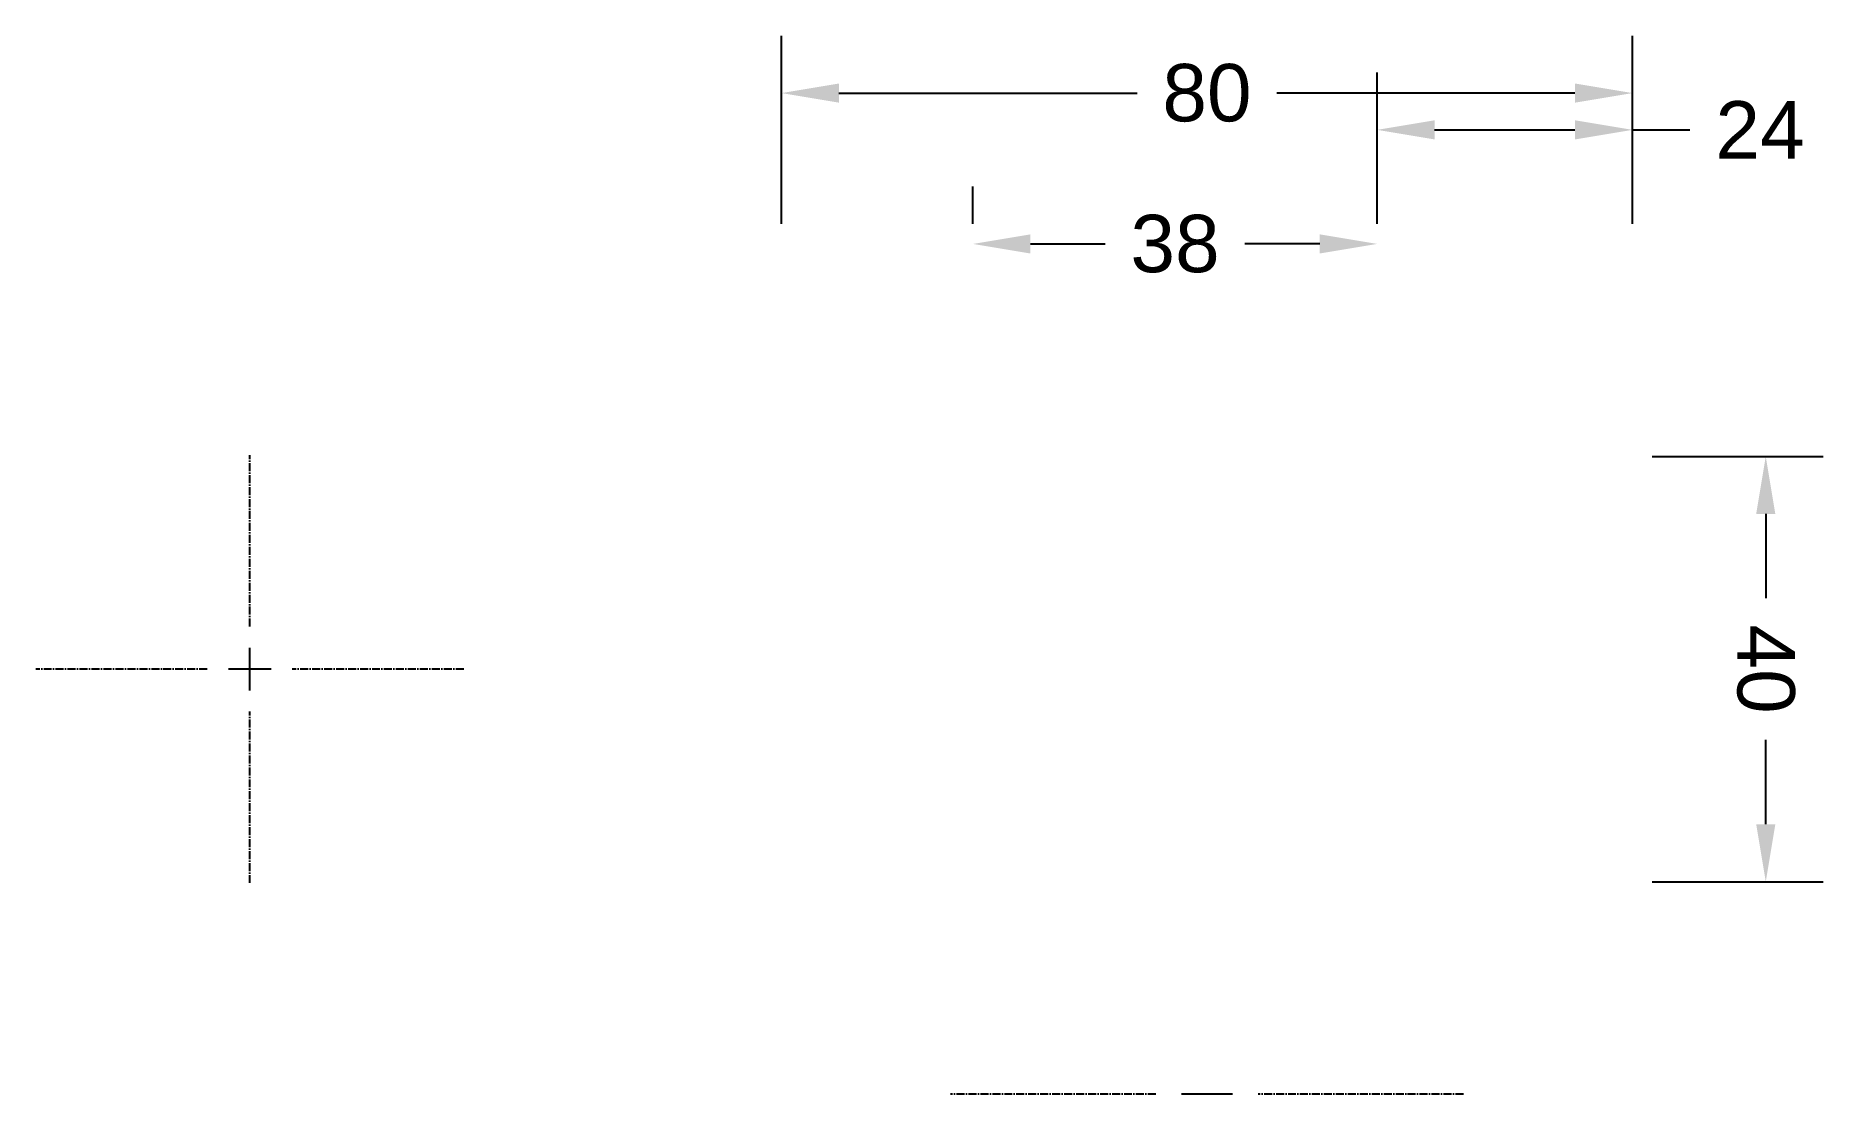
# Model space of a CAD drawing. Header units: inches. Extents: x -680 to 24, y -824 to 11.
# Drawn here: x -679.6 to -511.5, y -824.3 to -724.8 of the extents above; entities outside this region: 1.
import ezdxf

# ---------------------------------------------------------------- set-up
doc = ezdxf.new("R2010")
doc.units = ezdxf.units.IN
doc.header["$MEASUREMENT"] = 0
doc.linetypes.add('CENTER2', pattern=[1.125, 0.75, -0.125, 0.125, -0.125])
doc.styles.get("Standard").update_dxf_attribs({"font": 'arial.ttf'})
doc.dimstyles.get("Standard").update_dxf_attribs({"dimscale": 30, "dimtxt": 0.18, "dimasz": 0.18, "dimexe": 0.18, "dimexo": 0.0625, "dimgap": 0.09, "dimtad": 0, "dimtoh": 1, "dimdec": 0, "dimzin": 0, "dimdsep": 46, "dimtxsty": 'Standard', "dimcen": 0.09, "dimclrd": 1, "dimadec": 0, "dimazin": 0, "dimtfac": 1, "dimtdec": 0, "dimtofl": 0, "dimtmove": 0, "dimatfit": 3, "dimfxl": 1, "dimtolj": 1, "dimtzin": 0, "dimarcsym": 0})
picture_1 = doc.add_image_def('image1.jpeg', size_in_pixel=(474, 468))

# ---------------------------------------------------------------- blocks, each defined once
blk = doc.blocks.new('*U2')
at = {"color": 0, "linetype": 'CENTER2', "transparency": 16777216}
for p, q in [((0, 4), (0, 20.12)), ((-20.12, 0), (-4, 0)), ((4, 0), (20.12, 0)), ((0, -20.12), (0, -4))]:
    blk.add_line(p, q, dxfattribs=at)
at = {"color": 0, "linetype": 'Continuous', "transparency": 16777216}
for p, q in [((0, -2), (0, 2)), ((-2, 0), (2, 0))]:
    blk.add_line(p, q, dxfattribs=at)
blk = doc.blocks.new('*U3')
at = {"color": 0, "linetype": 'CENTER2', "transparency": 16777216}
for p, q in [((0, 4.8), (0, 24.12)), ((-24.12, 0), (-4.8, 0)), ((4.8, 0), (24.12, 0)), ((0, -24.12), (0, -4.8))]:
    blk.add_line(p, q, dxfattribs=at)
at = {"color": 0, "linetype": 'Continuous', "transparency": 16777216}
for p, q in [((0, -2.4), (0, 2.4)), ((-2.4, 0), (2.4, 0))]:
    blk.add_line(p, q, dxfattribs=at)
blk = doc.blocks.new('*D7')
at = {"color": 0, "lineweight": -2, "transparency": 16777216}
for p, q in [((-609.44, -742.47), (-609.44, -724.76)), ((-529.44, -742.47), (-529.44, -724.76))]:
    blk.add_line(p, q, dxfattribs=at)
at = {"color": 1, "lineweight": -2, "transparency": 16777216}
for p, q in [((-604.04, -730.16), (-576, -730.16)), ((-534.84, -730.16), (-562.88, -730.16))]:
    blk.add_line(p, q, dxfattribs=at)
at = {"color": 1, "transparency": 16777216}
for points in [[(-604.04, -729.26), (-604.04, -731.06), (-609.44, -730.16)], [(-534.84, -729.26), (-534.84, -731.06), (-529.44, -730.16)]]:
    blk.add_solid(points, dxfattribs=at)
at = {"layer": 'Defpoints', "color": 0, "transparency": 16777216}
for p in [(-529.44, -730.16), (-609.44, -744.35), (-529.44, -744.35)]:
    blk.add_point(p, dxfattribs=at)
at = {"color": 0, "transparency": 16777216, "insert": (-569.44, -730.16), "char_height": 5.4, "attachment_point": 5}
blk.add_mtext('\\A1;80', dxfattribs=at)
blk = doc.blocks.new('*D8')
at = {"color": 0, "lineweight": -2, "transparency": 16777216}
for p, q in [((-591.44, -742.47), (-591.44, -738.95)), ((-553.44, -742.47), (-553.44, -738.95))]:
    blk.add_line(p, q, dxfattribs=at)
at = {"color": 1, "lineweight": -2, "transparency": 16777216}
for p, q in [((-586.04, -744.35), (-579.01, -744.35)), ((-558.84, -744.35), (-565.87, -744.35))]:
    blk.add_line(p, q, dxfattribs=at)
at = {"color": 1, "transparency": 16777216}
for points in [[(-586.04, -743.45), (-586.04, -745.25), (-591.44, -744.35)], [(-558.84, -743.45), (-558.84, -745.25), (-553.44, -744.35)]]:
    blk.add_solid(points, dxfattribs=at)
at = {"layer": 'Defpoints', "color": 0, "transparency": 16777216}
for p in [(-591.44, -744.35), (-553.44, -744.35), (-553.44, -744.35)]:
    blk.add_point(p, dxfattribs=at)
at = {"color": 0, "transparency": 16777216, "insert": (-572.44, -744.35), "char_height": 5.4, "attachment_point": 5}
blk.add_mtext('\\A1;38', dxfattribs=at)
blk = doc.blocks.new('*D9')
at = {"color": 0, "lineweight": -2, "transparency": 16777216}
for p, q in [((-553.44, -742.47), (-553.44, -728.22)), ((-529.44, -742.47), (-529.44, -728.22))]:
    blk.add_line(p, q, dxfattribs=at)
at = {"color": 1, "lineweight": -2, "transparency": 16777216}
for p, q in [((-548.04, -733.62), (-534.84, -733.62)), ((-529.44, -733.62), (-524.04, -733.62))]:
    blk.add_line(p, q, dxfattribs=at)
at = {"color": 1, "transparency": 16777216}
for points in [[(-548.04, -732.72), (-548.04, -734.52), (-553.44, -733.62)], [(-534.84, -732.72), (-534.84, -734.52), (-529.44, -733.62)]]:
    blk.add_solid(points, dxfattribs=at)
at = {"layer": 'Defpoints', "color": 0, "transparency": 16777216}
for p in [(-529.44, -733.62), (-553.44, -744.35), (-529.44, -744.35)]:
    blk.add_point(p, dxfattribs=at)
at = {"color": 0, "transparency": 16777216, "insert": (-517.44, -733.62), "char_height": 5.4, "attachment_point": 5}
blk.add_mtext('\\A1;24', dxfattribs=at)
blk = doc.blocks.new('*D11')
at = {"color": 0, "lineweight": -2, "transparency": 16777216}
for p, q in [((-527.57, -764.35), (-511.5, -764.35)), ((-527.57, -804.35), (-511.5, -804.35))]:
    blk.add_line(p, q, dxfattribs=at)
at = {"color": 1, "lineweight": -2, "transparency": 16777216}
for p, q in [((-516.9, -769.75), (-516.9, -777.68)), ((-516.9, -798.95), (-516.9, -791.01))]:
    blk.add_line(p, q, dxfattribs=at)
at = {"color": 1, "transparency": 16777216}
for points in [[(-516, -769.75), (-517.8, -769.75), (-516.9, -764.35)], [(-516, -798.95), (-517.8, -798.95), (-516.9, -804.35)]]:
    blk.add_solid(points, dxfattribs=at)
at = {"layer": 'Defpoints', "color": 0, "transparency": 16777216}
for p in [(-529.44, -764.35), (-516.9, -764.35), (-529.44, -804.35)]:
    blk.add_point(p, dxfattribs=at)
at = {"color": 0, "transparency": 16777216, "insert": (-516.9, -784.35), "char_height": 5.4, "attachment_point": 5, "rotation": 270}
blk.add_mtext('\\A1;40', dxfattribs=at)

msp = doc.modelspace()

# ---------------------------------------------------------------- block references
at = {"linetype": 'CENTER2', "extrusion": (0, 0, -1)}
msp.add_blockref('*U2', (659.44, -784.35, -20), dxfattribs=at)
at = {"linetype": 'CENTER2', "extrusion": (0, 1, 0)}
msp.add_blockref('*U3', (569.44, 20, -824.35), dxfattribs=at)

# ---------------------------------------------------------------- dimensions: what is measured, and where the dimension line sits
for base, p1, p2, picture, middle in [((-529.44, -730.16, 100), (-609.44, -744.35, 100), (-529.44, -744.35, 100), '*D7', (-569.44, -730.16, 100)), ((-529.44, -733.62, 100), (-553.44, -744.35, 100), (-529.44, -744.35, 100), '*D9', (-517.44, -733.62, 100)), ((-553.44, -744.35, 100), (-591.44, -744.35, 100), (-553.44, -744.35, 100), '*D8', (-572.44, -744.35, 100))]:
    dim = msp.add_linear_dim(base=base, p1=p1, p2=p2, dimstyle='Standard')
    dim.commit()
    dim.dimension.update_dxf_attribs({"geometry": picture, "text_midpoint": middle})
dim = msp.add_linear_dim(base=(-516.9, -764.35, 100), p1=(-529.44, -804.35, 100), p2=(-529.44, -764.35, 100), angle=270, dimstyle='Standard')
dim.commit()
dim.dimension.update_dxf_attribs({"geometry": '*D11', "text_midpoint": (-516.9, -784.35, 100)})

# ---------------------------------------------------------------- pictures from other files: only their frames are drawn
image = msp.add_image(picture_1, insert=(17.31, 4.52), size_in_units=(6.58, 6.5))
image.dxf.flags = 7

doc.saveas('drawing.dxf')
